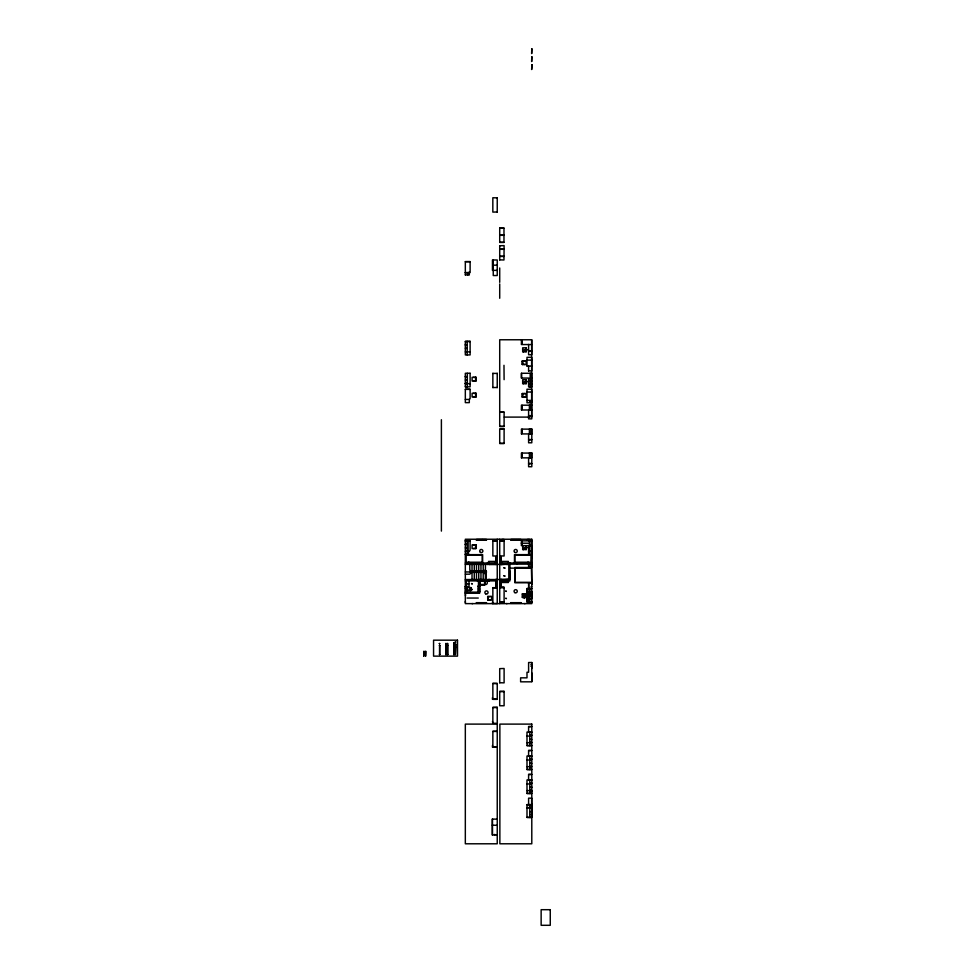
<?xml version="1.0" encoding="UTF-8"?>
<svg xmlns="http://www.w3.org/2000/svg" width="974" height="974" viewBox="0 0 974 974"><rect width="100%" height="100%" fill="white"/><g stroke="black" fill="none" stroke-linecap="round" stroke-linejoin="round"><path stroke-width="1.46" d="M500.831 564.372L501.464 562.948L501.391 563.897L507.771 564.457M508.014 564.372L508.014 563.021M476.189 380.432L473.315 381.004M487.56 597.038L490.433 596.465M522.113 361.403L524.986 360.83M524.341 596.137L524.353 598.45L524.657 596.149M466.022 592.18L465.828 592.971L465.767 592.119M454.286 647.369L454.115 654.516M465.901 583.889L467.203 583.718L465.901 583.548M470.892 587.59L470.089 587.992L470.089 590.147L470.892 590.548L470.892 587.59L466.899 587.59M524.998 595.638L526.849 594.359M531.317 791.679L531.317 791.058M453.774 647.174L453.908 644.325M455.369 647.174L455.515 644.325M469.273 399.45L470.113 398.695L470.113 389.235L465.329 389.235L465.329 402.639L469.31 402.639L469.31 399.45L465.329 399.45M497.239 197.868L492.832 197.746L492.832 212.101L497.239 211.979M499.711 228.062L503.972 228.062L503.972 242.429L499.711 242.429L499.711 228.062L503.972 228.196M499.711 235.184L503.972 235.184M499.711 235.306L503.972 235.306M499.711 242.295L503.972 242.295M499.711 245.74L504.106 245.618L503.972 259.985L499.711 259.851M499.711 249.174L503.972 249.174M499.711 249.307L503.972 249.307M499.711 256.296L503.972 256.296M499.711 256.418L503.972 256.418M465.329 261.702L470.113 261.702M493.246 265.172L497.239 265.172M497.239 270.358L492.454 270.358L492.454 259.985L497.239 259.985L497.239 275.532L493.246 275.532L493.246 259.985M465.329 272.586L470.113 272.586L470.113 261.58L465.329 261.58L465.329 274.985M465.329 272.708L467.849 272.708M465.329 274.851L469.31 274.985L469.31 271.783M465.329 341.497L470.113 341.497M531.792 344.553L521.419 344.553L521.419 339.768M465.329 344.82L467.191 344.82M465.329 344.942L467.191 344.942M465.329 348.278L467.191 348.412M522.673 348.996L523.245 351.87M526.337 348.996L526.094 351.711M528.602 351.017L531.792 351.017M522.673 351.31L526.337 351.31M528.602 351.151L531.792 351.151M522.673 351.468L526.337 351.322M465.329 351.87L470.113 351.87M526.995 360.112L531.792 360.112M522.271 364.264L524.986 364.495M503.984 365.299L504.106 379.665M526.995 365.968L531.792 366.102M528.602 370.838L531.792 370.96L531.792 357.324L526.995 357.324L526.995 366.102M492.856 373.407L497.239 373.407M465.329 376.634L467.313 376.634M465.329 376.768L467.313 376.768M476.018 377.571L473.315 377.328M530.197 378.07L531.792 377.936M465.329 379.994L467.313 380.128M522.673 380.907L523.245 383.78M526.337 380.907L526.094 383.622M530.197 380.895L531.792 380.895M530.197 381.029L531.792 381.029M465.329 383.354L467.313 383.354M522.904 383.245L526.094 383.245M465.329 383.488L467.313 383.488M522.673 383.379L526.337 383.379M465.329 383.646L470.113 383.646M528.602 383.732L530.72 383.732M530.197 383.987L531.792 383.853M465.329 386.715L467.313 386.715M530.197 386.812L531.792 386.812M492.856 387.518L497.239 387.518M465.329 389.369L470.113 389.369M526.995 392.035L531.792 392.035M476.018 393.533L473.315 393.289M522.271 393.776L524.986 393.545M476.018 396.722L473.315 396.966M522.271 396.978L524.986 397.209M526.995 400.411L531.792 400.411M531.792 401.203L530.197 401.203L530.197 402.798M530.197 401.337L531.792 401.337M531.792 402.676L526.995 402.798L526.995 389.235L531.792 389.235L531.792 402.798M531.634 403.808L531.792 418.857L528.602 418.857L528.602 409.981L521.419 409.981L521.419 405.196L531.792 405.196M529.393 405.318L531.792 405.318M529.393 409.859L531.792 409.859M531.792 409.981L529.393 409.981L529.393 405.196M499.711 412.136L504.106 412.136L504.106 426.502L499.711 426.502L499.711 339.768L531.792 339.768L531.792 354.731L528.602 354.731L528.602 344.431M499.711 412.27L504.106 412.27M528.602 415.642L531.792 415.642M528.602 415.776L531.792 415.776M504.276 417.103L530.112 417.103M499.711 426.368L504.106 426.368M499.711 429.254L504.106 429.254M529.393 429.254L531.792 429.254M530.026 433.795L531.792 433.795M531.792 433.917L529.393 433.917L529.393 429.132M528.602 439.578L531.792 439.578M528.602 439.712L531.792 439.712M499.711 443.365L504.106 443.365M529.393 453.19L531.792 453.19M529.393 457.731L531.792 457.731L529.393 457.853L529.393 453.068M528.602 463.514L531.792 463.514M528.602 463.648L531.792 463.648M465.329 540.838L470.113 540.838L470.089 550.006A1.595 1.595 0 0 1 468.664 551.333L465.329 551.333M497.239 540.838L492.856 540.838L492.856 555.996L497.239 555.996M499.711 540.838L504.106 540.838L504.106 555.996L499.711 555.862M531.792 540.838L521.419 540.838L521.419 545.623L528.602 545.623L528.602 554.498M465.329 540.96L470.113 540.96M492.856 540.96L497.239 540.96M499.711 540.96L504.106 540.96M529.393 540.96L531.792 540.96M521.248 543.224L528.273 543.224M465.329 544.296L467.191 544.296M465.329 544.417L467.191 544.417M476.018 545.123L473.315 544.892M529.795 545.489L531.792 545.489M529.795 545.623L531.792 545.623M522.673 546.864L523.245 549.75M526.337 546.864L526.094 549.579M531.792 547.218L531.792 558.394M465.329 547.875L467.191 547.753M476.018 548.325L473.315 548.557M522.673 549.105L526.337 549.105M522.673 549.202L526.337 549.202M528.602 551.284L531.792 551.284M528.602 551.418L531.792 551.418M465.329 554.267L468.518 554.401L468.518 551.211M531.792 554.364L529.795 554.364L529.795 540.838M465.329 554.644L482.641 554.644L482.641 563.021M531.792 554.644L514.479 554.644L514.479 563.021M466.12 555.034L482.24 555.034L482.24 562.217M530.988 555.034L514.869 555.034L514.869 562.217M531.792 558.224L531.634 546.061M531.792 559.587L531.585 560.902M531.694 561.584L531.792 562.217M482.641 562.217L466.12 562.217L466.12 554.644M514.479 562.217L530.988 562.217L530.988 554.644M468.311 563.021L469.578 563.021M487.353 563.021L487.913 563.021M489.35 564.457L488.704 563.021M508.891 563.021L509.536 563.021M527.506 563.021L528.699 563.021M465.329 563.021L497.239 563.021M499.711 563.021L531.792 563.021M488.79 564.141L496.216 564.141M531.792 564.129L509.926 564.129L509.926 563.021L509.926 580.894L499.711 580.894M465.329 564.372L508.805 564.372L508.805 579.53L465.329 579.53M531.792 564.287L528.602 564.287L528.602 567.331L531.792 567.331M487.353 564.47L487.828 564.372M531.694 564.932L531.792 566.844M531.792 567.489L514.796 567.489L514.796 582.72L529.88 582.72M531.39 567.879L515.197 567.879L515.197 582.33L531.39 582.33M510.242 568.122L531.475 568.122M470.296 570.837L486.148 570.837L486.148 579.53M509.926 571.081L509.926 579.213M470.296 571.312L484.188 571.312M483.944 571.555L469.797 571.957M465.329 571.957L471.623 571.957M469.797 572.347L483.201 572.347L483.201 579.53M465.329 574.185L469.797 574.185L471.623 572.347L469.797 569.717L469.797 564.372M488.79 579.761L496.216 579.761M531.694 580.175L531.792 581.441M465.329 580.894L497.239 580.894M479.585 581.052L487.913 580.894M502.024 582.087L508.404 582.087M531.792 582.72L531.39 567.489M528.602 583.049L531.792 583.049L531.792 584.631M528.602 583.17L531.792 583.17M466.327 583.718L468.993 583.718M479.585 584.473L485.977 584.473A1.473 1.473 0 0 0 487.243 583.195L487.353 580.979M479.585 585.666L479.585 591.644M479.585 585.751L478.307 585.739L478.465 591.571M478.465 586.056L479.585 586.056M478.307 586.299L479.671 586.214L478.709 586.214L478.709 591.084L479.671 591.096L478.307 591.011M465.329 586.482L465.414 588.247M465.304 586.555L469.03 586.555L469.03 580.894M530.988 586.713L531.792 586.713M499.711 587.273L504.106 587.273L504.106 602.431L499.711 602.431M499.711 587.395L504.106 587.395M497.239 587.675L492.856 587.675L492.856 603.624M499.711 587.663L504.106 587.663M492.856 587.797L497.239 587.797M531.792 588.466L526.995 588.466L526.995 602.029L531.792 602.078M465.329 588.552L466.777 588.552L466.777 586.555M531.792 588.6L527.238 588.625L527.238 592.46L530.27 592.46M478.307 589.027L479.671 589.027M466.899 590.147L470.089 590.147M466.899 590.548L470.892 590.548M478.465 591.255L479.585 591.34M529.795 591.571L531.792 591.571L531.743 598.231M529.795 591.705L531.792 591.705M465.329 592.143L478.465 592.143L478.465 580.894M479.585 592.18L479.585 592.74M465.329 593.251L479.585 593.251L479.585 580.894M528.992 593.251L527.798 593.251L527.798 596.843L528.992 596.843M530.988 593.738L531.792 593.738M522.368 594.018L525.083 593.775M529.795 594.81L531.792 594.688M529.795 595.686L531.792 595.82M522.368 597.208L525.083 597.452M528.992 597.646L527.798 597.646L527.798 601.238L528.992 601.238M467.057 598.048L478.283 598.048M529.795 598.803L531.792 598.803L527.238 598.949L527.238 601.871M487.718 599.887L490.433 600.13M465.329 601.445L465.414 602.723M531.694 601.445L531.792 602.723M527.798 601.701L530.988 601.701M527.238 601.749L531.792 601.908M499.711 602.029L504.106 602.029M472.025 603.624L472.67 603.624M506.419 603.624L507.052 603.624M524.45 603.624L525.083 603.624M453.677 644.325L454.359 644.325M455.272 644.301L455.954 644.325M445.69 644.971L446.372 644.971M447.297 644.971L447.967 644.971M439.311 645.421L439.992 645.433M439.311 654.516L439.992 654.516M445.69 654.528L446.372 654.516M447.297 654.516L447.967 654.516M453.677 654.528L454.359 654.516M455.272 654.516L455.71 647.369M530.915 664.658L531.792 664.658M530.915 666.253L531.536 666.253M531.792 668.493L531.634 663.087M531.792 672.888L531.792 677.113M531.792 677.344L531.792 681.569M499.711 682.725L504.106 682.859L504.106 668.493L499.711 668.627L499.711 682.859M492.856 683.419L497.239 683.419L497.239 699.369L492.856 699.369L492.856 683.419L497.239 683.541M499.711 691.528L504.106 691.528M494.841 699.125L497.239 699.125M497.239 699.247L492.454 699.247L492.454 697.664M492.856 707.514L497.239 707.477M493.014 723.183L492.454 721.6M531.792 726.507L528.602 726.507L528.59 732.083M528.602 726.628L531.792 726.628M497.239 731.291L492.856 731.291L492.856 747.253L497.239 747.253M492.856 731.413L497.239 731.413M531.792 732.083L526.995 732.083L526.995 745.646L531.792 745.646M529.795 732.217L531.792 732.217M529.795 735.187L531.792 735.187M529.795 735.321L531.792 735.321M526.995 736.076L530.587 736.076M529.795 739.303L531.792 739.436M529.795 742.419L531.792 742.419M526.995 742.736L531.792 742.553M526.995 745.524L531.792 745.524M494.841 746.997L497.239 746.997M497.239 747.119L492.454 747.119L492.454 745.536M531.792 750.443L528.602 750.443L528.59 756.019M528.602 750.564L531.792 750.564M531.792 756.019L526.995 756.019L526.995 769.594L531.792 769.594M529.795 756.153L531.792 756.153M529.795 759.123L531.792 759.123M529.795 759.257L531.792 759.257M526.995 760.012L530.587 760.012M529.795 763.251L531.792 763.373M529.795 766.355L531.792 766.489M526.995 766.672L530.587 766.672M526.995 769.46L531.792 769.46M531.792 774.379L528.602 774.379L528.59 779.955M528.602 774.5L531.792 774.5M531.792 779.955L526.995 779.955L526.995 793.53L531.792 793.53M529.795 780.089L531.792 780.089M529.795 783.059L531.792 783.059M529.795 783.193L531.792 783.193M526.995 783.948L530.587 783.948M529.795 787.187L531.792 787.187M529.795 787.309L531.792 787.309M529.795 790.291L531.792 790.425M526.995 790.608L530.587 790.608M531.694 790.73L531.792 792.008M526.995 793.396L531.792 793.396M531.792 798.156L528.602 798.156L528.602 804.585M531.792 803.976L531.792 817.137M531.792 804.585L526.995 804.585L526.995 817.466L531.792 817.466L526.995 817.332M526.995 804.707L531.792 804.707M529.795 807.458L531.792 807.458M526.995 807.653L531.792 807.592M526.995 807.775L530.587 807.775M529.795 811.695L531.792 811.573M529.795 814.581L531.792 814.459M497.239 819.183L492.32 819.061L492.32 835.01L497.239 834.888M492.32 825.185L497.239 825.307M494.707 834.377L494.841 835.01M525.035 349.423L527.348 349.727L525.023 349.739M525.035 381.333L527.348 381.638L525.023 381.662M525.035 547.303L527.348 547.595L525.023 547.619M455.856 647.174L455.71 644.325M489.265 562.935L489.277 563.897L495.729 563.897L495.729 562.935L495.656 564.457M508.014 579.53L508.014 580.894L508.014 579.761M500.831 579.53L500.831 580.967M531.634 339.768L531.634 417.103M531.658 429.254L531.658 433.795M531.658 453.19L531.658 457.731M531.658 540.96L531.658 545.489M531.634 798.717L531.634 803.501M531.512 595.516L531.512 598.073M530.197 373.273L530.197 386.934M530.026 405.196L530.026 409.981M530.026 429.132L530.026 433.917M530.026 453.068L530.026 457.853M529.795 540.193L529.795 539.559L527.275 539.559L527.275 540.193M529.795 588.466L529.795 602.029M529.795 732.083L529.795 745.646M529.795 756.019L529.795 769.594M529.795 779.955L529.795 793.53M529.795 804.585L529.795 817.466M529.393 540.838L529.393 545.623M529.15 539.559L529.186 540.193M528.979 588.466L528.979 602.029M528.797 564.287L528.797 567.331M528.76 583.049L528.76 588.625M528.602 366.102L528.602 370.96M528.602 582.878L528.602 588.625M527.908 539.559L527.884 540.193M526.337 545.671L526.337 549.579L522.673 549.579L522.673 545.671M522.843 593.775L522.843 597.452M522.673 360.83L522.648 364.495M522.673 393.545L522.673 397.209M522.514 360.83L522.514 364.495M522.514 393.545L522.514 397.209M522.612 593.775L522.612 597.452M521.54 373.273L521.54 378.07M520.335 539.559L520.335 540.193M520.299 602.675L520.335 603.308M519.666 539.559L519.69 540.193M519.666 602.675L519.666 603.308M519.057 539.559L519.02 540.193M519.057 602.675L519.02 603.308M518.387 539.559L518.412 540.193M518.387 602.675L518.412 603.308M517.34 563.021L517.34 564.129M517.109 539.559L517.109 540.193M517.133 602.675L517.109 603.308M516.463 539.559L516.5 540.193M516.463 602.675L516.5 603.308M515.83 539.559L515.83 540.193M515.867 602.675L515.867 603.308M515.222 539.559L515.197 540.193M515.222 602.675L515.197 603.308M514.589 539.559L514.552 540.193M514.552 602.675L514.552 603.308M513.919 539.559L513.943 540.193M513.919 602.675L513.943 603.308M512.665 539.559L512.665 540.193M512.665 602.675L512.641 603.308M512.032 539.559L512.032 540.193M512.032 602.675L511.995 603.308M511.399 539.559L511.399 540.193M511.362 602.675L511.362 603.308M508.416 563.021L508.404 561.426L502.024 561.426L502.024 563.021M508.331 579.445L500.904 579.445M508.416 580.881L508.404 582.489L502.024 582.489L502.024 580.894M508.014 563.021L508.014 564.141M507.771 579.445L501.391 580.005L501.391 580.967L501.464 579.445M504.228 540.193L504.228 539.559L501.707 539.559L501.707 540.193M503.595 539.559L503.595 540.193M502.316 539.559L502.341 540.193M501.464 562.862L501.464 564.457M501.233 563.021L501.233 564.141M501.233 579.761L501.233 580.881M499.711 245.618L499.711 259.985M499.711 267.96L499.711 282.326M499.711 283.921L499.711 298.275M499.711 539.243L499.711 603.624M497.239 197.746L497.239 212.101M497.239 373.273L497.239 387.64M497.239 539.243L497.239 603.624L492.454 603.49L492.454 601.92M496.29 563.021L495.486 562.862M496.119 562.862L496.216 564.457L488.79 564.457L488.936 563.021M496.216 579.445L496.119 580.894M495.9 563.021L495.9 564.141M495.9 579.761L495.9 580.881M495.656 579.445L495.729 580.967L495.729 580.005L489.277 580.005L489.265 580.967L489.35 579.445M494.926 563.021L494.926 561.426L488.546 561.426L488.546 563.021M492.856 373.273L492.856 387.64M492.442 819.061L492.454 835.01M489.106 563.021L489.106 564.141M489.106 579.761L489.106 580.881M488.79 579.445L488.936 580.894M488.193 596.465L488.193 600.13M487.962 596.465L487.962 600.13M485.856 539.559L485.831 540.193M485.819 570.837L485.904 579.53M485.856 602.675L485.831 603.308M485.673 570.837L485.673 579.53M485.429 564.372L485.429 579.53M485.186 539.559L485.222 540.193M485.186 602.675L485.186 603.308M484.906 581.052L484.906 584.473M484.772 581.052L484.772 584.473M484.553 539.559L484.589 540.193M484.516 580.942L484.699 585.033L479.902 585.033L479.902 581.052M484.589 602.675L484.553 603.308M483.92 539.559L483.944 540.193M483.92 602.675L483.92 603.308M483.311 539.559L483.274 540.193M483.274 602.675L483.274 603.308M483.201 564.372L483.201 571.555M482.666 539.559L482.666 540.193M482.666 602.675L482.666 603.308M482.641 539.559L482.641 540.193M482.641 602.675L482.641 603.308M481.996 539.559L481.996 540.193M482.033 602.675L481.996 603.308M481.363 539.559L481.387 540.193M481.387 602.675L481.363 603.308M480.961 564.372L480.961 571.555M480.961 572.347L480.961 579.53M480.754 539.559L480.718 540.193M480.754 602.675L480.754 603.308M480.121 539.559L480.085 540.193M480.121 602.675L480.121 603.308M479.768 563.021L479.768 564.372M479.768 579.53L479.768 580.894M479.452 539.559L479.476 540.193M479.452 602.675L479.476 603.308M479.342 586.251L479.342 591.048M478.733 564.372L478.733 571.555M478.733 572.347L478.733 579.53M477.942 580.942L477.297 580.942M477.564 539.559L477.528 540.193M477.564 602.675L477.528 603.308M476.919 539.559L476.919 540.193M476.919 602.675L476.895 603.308M476.493 564.372L476.493 571.555M476.493 572.347L476.493 579.53M475.787 377.328L475.787 381.004M475.787 393.289L475.787 396.966M475.787 544.892L475.787 548.557M475.641 377.571L475.629 380.761M475.641 393.533L475.629 396.722M475.641 545.123L475.641 548.325M474.265 564.372L474.265 571.555M474.265 572.347L474.265 579.53M472.025 564.372L472.025 571.555M472.025 572.347L472.025 579.53M468.141 540.838L468.141 554.462M467.715 272.586L467.715 274.985M467.313 373.273L467.313 386.848M467.191 341.363L467.191 354.926M467.191 540.838L467.191 554.401M466.899 586.555L466.899 592.143M466.327 580.93L466.327 586.518M465.487 589.428L465.487 595.893M455.515 647.369L455.515 654.516M454.115 644.325L454.115 647.174M453.908 647.369L453.908 654.516M447.736 644.971L447.736 654.516M447.529 644.971L447.529 654.516M446.141 644.971L446.141 654.516M445.934 644.971L445.934 654.516M441.392 419.721L441.392 531.098M439.749 645.433L439.749 654.516M439.554 645.433L439.554 654.516M471.562 583.572L472.195 583.876L471.562 583.572M471.562 589.246L472.195 589.55L471.562 589.246M496.131 557.201L495.656 563.581L496.131 557.201M501.464 580.321L500.989 586.701L501.464 580.321M439.311 643.558L439.992 643.583L439.323 643.534M445.702 643.558L446.372 643.583L445.715 643.534M447.297 643.558L447.967 643.583L447.309 643.534M453.677 643.047L454.359 643.071L453.701 642.998M455.272 641.963L455.942 642.012L455.321 641.903M468.652 562.375L469.261 562.546L468.652 562.375M503.96 567.842L504.885 568.086L503.96 567.842M503.96 575.817L504.885 576.06L503.96 575.817M527.847 562.375L528.468 562.546L527.847 562.375M530.915 565.967L531.536 566.125L530.915 565.967M505.798 591.169L506.358 591.425L505.883 591.023M505.798 598.353L506.395 598.535L505.798 598.353M500.989 557.201L501.464 563.581L500.989 557.201M495.656 580.321L496.131 586.701L495.656 580.321M531.792 48.7L531.658 53.485L531.792 48.7M531.792 56.675L531.658 61.472L531.792 56.675M531.914 64.661L531.658 69.446L531.914 64.661M522.052 340.011L521.65 344.321L522.052 340.011M470.113 341.363L465.329 341.363L465.329 354.926L470.113 354.926L470.113 341.363M526.337 347.803L522.673 347.803L522.673 351.711L526.337 351.711L526.337 347.803M526.179 360.83L522.271 360.83L522.271 364.495L526.179 364.495L526.179 360.83M470.113 373.273L465.329 373.273L465.329 386.848L470.113 386.848L470.113 373.273M531.792 373.273L521.419 373.273L521.419 378.07L528.602 378.07L528.602 386.934L531.792 386.934L531.792 373.273M476.018 377.328L472.11 377.328L472.11 381.004L476.018 381.004L476.018 377.328M526.337 379.714L522.673 379.714L522.673 383.622L526.337 383.622L526.337 379.714M476.018 393.289L472.11 393.289L472.11 396.966L476.018 396.966L476.018 393.289M526.179 393.545L522.271 393.545L522.271 397.209L526.179 397.209L526.179 393.545M522.052 405.44L521.65 409.737L522.052 405.44M504.106 429.132L499.711 429.132L499.711 443.499L504.106 443.499L504.106 429.132M531.792 429.132L521.419 429.132L521.419 433.917L528.602 433.917L528.602 442.793L531.792 442.793L531.792 429.132M522.052 429.376L521.65 433.673L522.052 429.376M531.792 453.068L521.419 453.068L521.419 457.853L528.602 457.853L528.602 466.729L531.792 466.729L531.792 453.068M522.052 453.312L521.65 457.61L522.052 453.312M531.792 539.243L465.329 539.243L465.329 603.624L531.792 603.624L531.792 539.243M486.464 539.559L476.286 539.559L476.286 540.193L486.464 540.193L486.464 539.559M520.932 539.559L510.753 539.559L510.753 540.193L520.932 540.193L520.932 539.559M522.052 541.069L521.65 545.379L522.052 541.069M476.018 544.892L472.11 544.892L472.11 548.557L476.018 548.557L476.018 544.892M508.331 564.141L500.904 564.457L508.331 564.141M526.277 593.775L522.368 593.775L522.368 597.452L526.277 597.452L526.277 593.775M491.627 596.465L487.718 596.465L487.718 600.13L491.627 600.13L491.627 596.465M486.464 602.675L476.286 602.675L476.286 603.308L486.464 603.308L486.464 602.675M520.932 602.675L510.753 602.675L510.753 603.308L520.932 603.308L520.932 602.675M457.5 640.174L433.564 640.174L433.564 656.135L457.5 656.135L457.5 640.174M423.994 651.338L423.739 656.135L423.994 651.338M425.711 651.338L425.589 656.135L425.711 651.338M531.792 662.515L528.602 662.515L528.602 672.243L526.995 672.243L526.995 677.831L520.615 677.831L520.615 681.824L531.792 681.824L531.792 662.515M504.106 691.394L499.711 691.394L499.711 705.76L504.106 705.76L504.106 691.394M497.239 707.355L492.856 707.355L492.856 723.317L497.239 723.317L497.239 707.355M497.239 724.108L465.329 724.108L465.329 843.788L497.239 843.788L497.239 724.108M531.792 724.108L499.869 724.108L499.869 843.788L531.792 843.788L531.792 724.108M550.261 909.692L541.142 909.692L541.142 925.3L550.261 925.3L550.261 909.692M528.553 540.193L528.553 539.559L528.517 540.193M517.778 540.193L517.778 539.559L517.742 540.193M517.778 603.308L517.778 602.675L517.742 603.308M513.31 540.193L513.31 539.559L513.274 540.193M513.31 603.308L513.31 602.675L513.274 603.308M502.986 540.193L502.986 539.559L502.949 540.193M478.843 540.193L478.843 539.559L478.806 540.193M478.843 603.308L478.843 602.675L478.806 603.308M478.197 540.193L478.197 539.559L478.173 540.193M478.197 603.308L478.197 602.675L478.173 603.308M514.869 592.642A1.595 1.595 0 0 0 517.267 591.267A1.595 1.595 0 0 0 514.869 589.879A1.595 1.595 0 0 0 514.869 592.642M514.869 552.428A1.595 1.595 0 0 0 517.267 551.053A1.595 1.595 0 0 0 514.869 549.665A1.595 1.595 0 0 0 514.869 552.428M480.486 552.428A1.595 1.595 0 0 0 482.873 551.053A1.595 1.595 0 0 0 480.486 549.665A1.595 1.595 0 0 0 480.486 552.428M485.673 593.848A1.595 1.595 0 0 0 488.059 592.472A1.595 1.595 0 0 0 485.673 591.084A1.595 1.595 0 0 0 485.673 593.848M483.993 573.284A1.595 1.595 0 0 0 486.464 572.042A1.595 1.595 0 0 0 484.151 570.533A1.595 1.595 0 0 0 483.993 573.284"/></g></svg>
